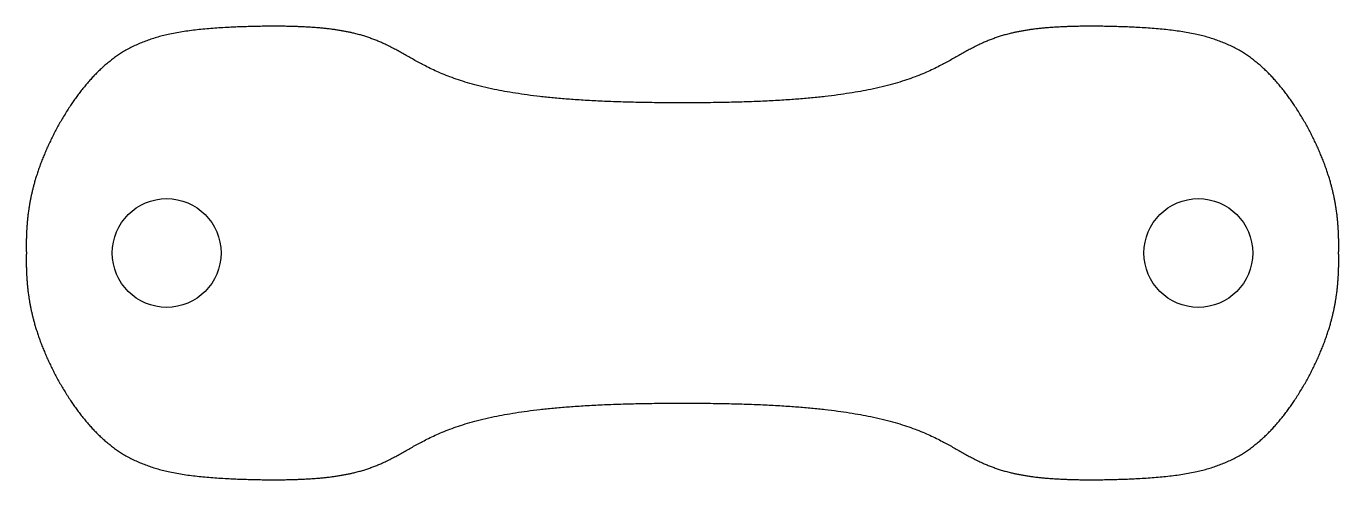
# Model space of a CAD drawing. Header units: millimetres. Extents: x -63.9 to 13.9, y -13.9 to 13.
import ezdxf

# ---------------------------------------------------------------- set-up
doc = ezdxf.new("R2010")
doc.units = ezdxf.units.MM
doc.layers.get('0').update_dxf_attribs({"linetype": 'CONTINUOUS'})

msp = doc.modelspace()

# ---------------------------------------------------------------- linework, layer by layer
for centre in [(-55.55, -0.427), (5.55, -0.427)]:
    msp.add_circle(centre, 3.22)
for points in [[(-25, 8.473), (-26.88, 8.468), (-30.301, 8.525), (-34.416, 8.809), (-38.059, 9.534), (-40.572, 10.74), (-42.3, 11.906), (-44.342, 12.745), (-47.381, 13.071), (-51.128, 13.006), (-54.418, 12.839), (-57.139, 12.229), (-59.333, 10.88), (-61.232, 8.573), (-62.693, 5.918), (-63.519, 3.596), (-63.798, 1.951), (-63.868, 0.765), (-63.868, -0.03), (-63.857, -0.427)], [(13.857, -0.427), (13.868, -0.03), (13.868, 0.765), (13.798, 1.951), (13.519, 3.596), (12.693, 5.918), (11.232, 8.573), (9.333, 10.88), (7.139, 12.229), (4.418, 12.839), (1.128, 13.006), (-2.619, 13.071), (-5.658, 12.745), (-7.7, 11.906), (-9.428, 10.74), (-11.941, 9.534), (-15.584, 8.809), (-19.699, 8.525), (-23.12, 8.468), (-25, 8.473)], [(-63.857, -0.427), (-63.868, -0.825), (-63.868, -1.619), (-63.798, -2.806), (-63.519, -4.451), (-62.693, -6.772), (-61.232, -9.427), (-59.333, -11.734), (-57.139, -13.084), (-54.418, -13.693), (-51.128, -13.861), (-47.381, -13.925), (-44.342, -13.599), (-42.3, -12.761), (-40.572, -11.594), (-38.059, -10.388), (-34.416, -9.663), (-30.301, -9.379), (-26.88, -9.322), (-25, -9.327)], [(-25, -9.327), (-23.12, -9.322), (-19.699, -9.379), (-15.584, -9.663), (-11.941, -10.388), (-9.428, -11.594), (-7.7, -12.761), (-5.658, -13.599), (-2.619, -13.925), (1.128, -13.861), (4.418, -13.693), (7.139, -13.084), (9.333, -11.734), (11.232, -9.427), (12.693, -6.772), (13.519, -4.451), (13.798, -2.806), (13.868, -1.619), (13.868, -0.825), (13.857, -0.427)]]:
    msp.add_open_spline(points, degree=5)

doc.saveas('drawing.dxf')
